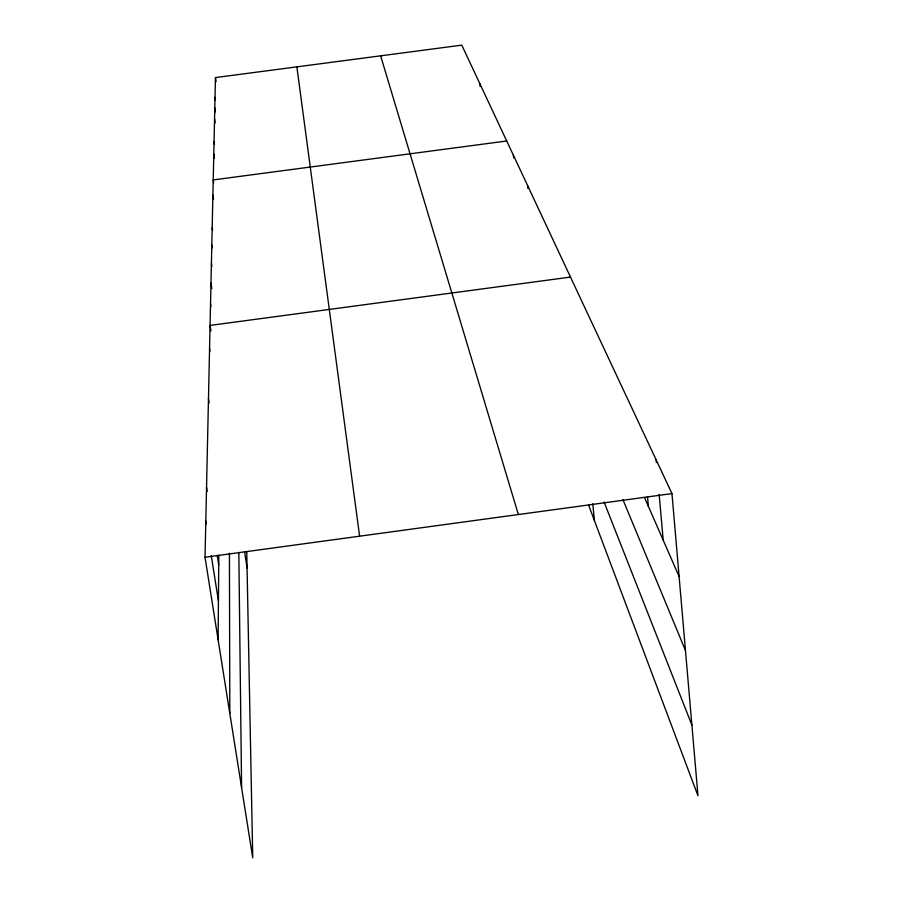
<?xml version="1.0" encoding="UTF-8"?>
<svg xmlns="http://www.w3.org/2000/svg" width="903" height="903" viewBox="0 0 903 903"><rect width="100%" height="100%" fill="white"/><g stroke="black" fill="none" stroke-linecap="round" stroke-linejoin="round"><path stroke-width="1.35" d="M218.12 639.764L218.808 555.164M246.745 551.541L252.738 857.85L205.026 557.275L215.445 77.579L461.794 45.15L671.967 493.591L697.974 795.757L588.53 504.924M205.026 557.275L671.967 493.591M570.493 277.086L210.06 325.419L210.907 330.927M506.718 140.992L213.221 179.923L213.639 182.677M644.494 497.485L679.101 576.498M622.912 499.573L685.479 650.532M604.062 501.966L691.89 725.064M380.637 55.839L518.356 514.541M206.55 487.304L207.193 491.469M217.205 555.277L218.729 564.985M205.816 521.042L206.245 523.796M211.257 555.526L218.436 601.059M209.564 348.423L209.981 351.188M208.469 398.765L209.101 402.885M210.986 283.136L211.81 288.61M210.534 303.69L210.952 306.433M244.578 551.677L247.072 568.032M212.182 227.658L212.6 230.389M211.81 245.198L212.216 247.93M211.404 263.665L211.821 266.396M213.785 153.928L214.406 158.104M212.894 195.071L213.514 199.191M215.445 77.579L216.054 81.722M215.016 97.366L215.422 100.143M214.79 107.818L215.399 111.938M214.553 118.688L215.174 122.864M214.056 141.703L214.462 144.446M296.873 66.856L359.597 536.19M479.843 83.652L480.148 86.451M513.356 155.169L513.649 157.923M527.645 185.657L527.939 188.467M592.774 503.784L594.434 520.591M647.496 496.582L648.377 506.335M656.12 459.774L656.368 462.55M659.167 494.438L663.197 540.186M238.832 552.422L241.586 787.54M229.43 553.246L229.813 713.415"/></g></svg>
